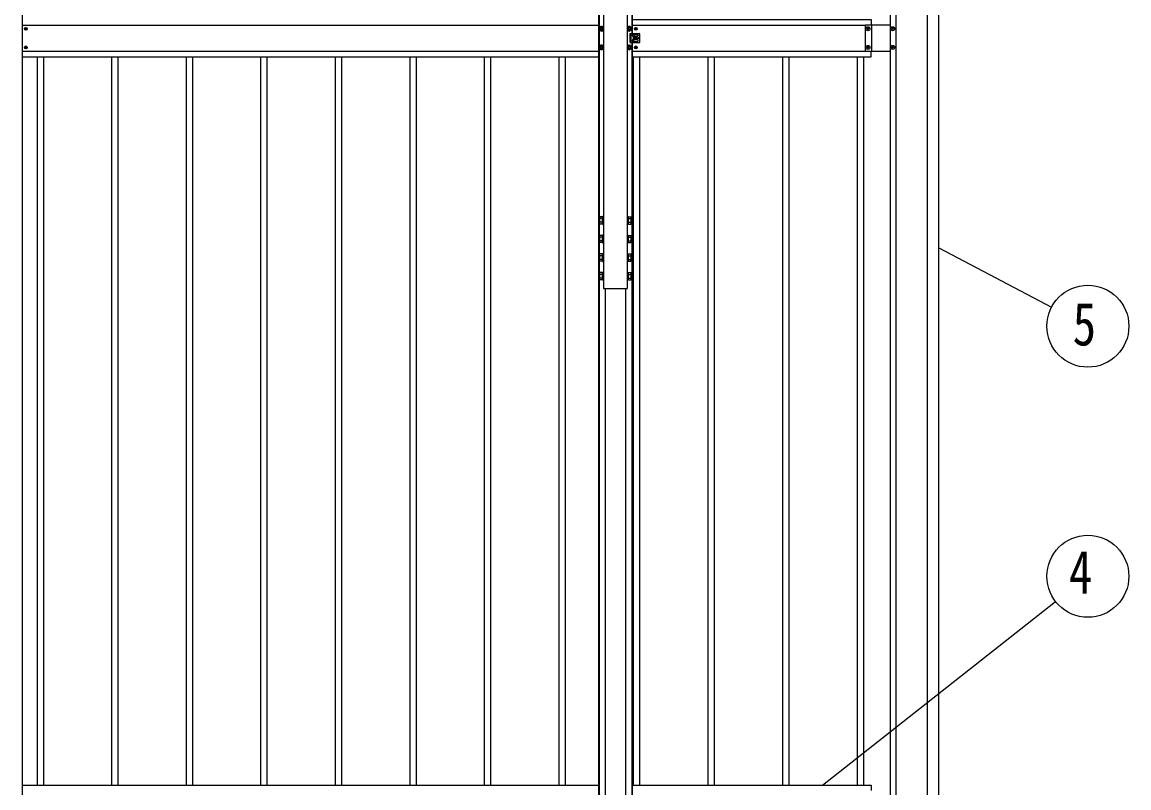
# Model space of a CAD drawing. Units: millimetres, scale not verified. Extents: x -14718 to 14718, y -10395 to 10395.
# Drawn here: x -8617 to -5647, y -2353 to -299 of the extents above; entities that cross this region are included whole.
import ezdxf
from ezdxf.enums import TextEntityAlignment as Align

# ---------------------------------------------------------------- set-up
doc = ezdxf.new("R2010")
doc.units = ezdxf.units.MM
doc.header["$LTSCALE"] = 40
for name, color, linetype in [('0-4_YKK_13', 4, 'Continuous'), ('0-5_YKK_A1', 4, 'Continuous'), ('0-6_YKK_D', 6, 'Continuous')]:
    doc.layers.add(name, color=color, linetype=linetype)
doc.styles.add('ＭＳ ゴシック', font='')
doc.styles.get('ＭＳ ゴシック').set_extended_font_data('MS Gothic')

msp = doc.modelspace()

# ---------------------------------------------------------------- linework, layer by layer
at = {"layer": '0-4_YKK_13'}
for p, q in [((-8607.02, -315.39), (-8607.02, -314.57)), ((-7064.71, -315.87), (-7065.43, -315.87)), ((-7060.15, -317.38), (-7059.43, -317.38)), ((-6990.71, -315.87), (-6991.43, -315.87)), ((-6986.15, -317.38), (-6985.43, -317.38)), ((-6970.02, -315.39), (-6970.02, -314.57)), ((-6347.91, -315.19), (-6347.91, -314.23)), ((-6281.91, -315.19), (-6281.91, -314.23)), ((-6985.43, -329.63), (-6972.39, -329.63)), ((-6985.43, -353.63), (-6985.43, -329.63)), ((-6985.43, -353.63), (-6972.39, -353.63)), ((-6983.93, -329.63), (-6983.93, -353.63)), ((-6980.43, -334.12), (-6980.43, -335.12)), ((-6980.43, -349.13), (-6980.43, -348.13)), ((-6978.43, -332.12), (-6966.43, -332.12)), ((-6966.43, -337.12), (-6978.43, -337.12)), ((-6966.43, -346.13), (-6978.43, -346.13)), ((-6978.43, -351.13), (-6966.43, -351.13)), ((-6976.93, -332.12), (-6976.93, -329.63)), ((-6976.93, -346.13), (-6976.93, -337.12)), ((-6976.93, -353.63), (-6976.93, -351.13)), ((-6975.93, -333.12), (-6975.93, -336.12)), ((-6975.93, -350.13), (-6975.93, -347.13)), ((-6971.47, -329.63), (-6961.43, -329.63)), ((-6971.47, -353.63), (-6961.43, -353.63)), ((-6970.02, -340.4), (-6970.02, -339.58)), ((-6964.43, -334.12), (-6964.43, -335.12)), ((-6964.43, -349.13), (-6964.43, -348.13)), ((-6959.43, -351.63), (-6959.43, -331.63)), ((-8607.02, -365.39), (-8607.02, -364.57)), ((-7064.71, -365.87), (-7065.43, -365.87)), ((-7060.15, -367.38), (-7059.43, -367.38)), ((-6990.71, -365.87), (-6991.43, -365.87)), ((-6986.15, -367.38), (-6985.43, -367.38)), ((-6970.02, -365.39), (-6970.02, -364.57)), ((-6347.91, -365.19), (-6347.91, -364.23)), ((-6281.91, -365.19), (-6281.91, -364.23)), ((-7067.83, -822.23), (-7067.07, -820.92)), ((-7067.83, -822.23), (-7067.83, -839.23)), ((-7060.83, -820.92), (-7067.07, -820.92)), ((-7060.83, -825.83), (-7067.07, -825.83)), ((-7060.83, -820.92), (-7060.83, -840.55)), ((-7059.03, -822.13), (-7060.83, -822.13)), ((-6990.03, -822.13), (-6991.83, -822.13)), ((-6990.03, -820.92), (-6983.79, -820.92)), ((-6990.03, -840.55), (-6990.03, -820.92)), ((-6990.03, -825.83), (-6983.79, -825.83)), ((-6983.03, -822.23), (-6983.79, -820.92)), ((-6983.03, -839.23), (-6983.03, -822.23)), ((-7067.83, -839.23), (-7067.07, -840.55)), ((-7060.83, -835.64), (-7067.07, -835.64)), ((-7060.83, -840.55), (-7067.07, -840.55)), ((-7060.83, -839.33), (-7059.03, -839.33)), ((-6991.83, -839.33), (-6990.03, -839.33)), ((-6990.03, -835.64), (-6983.79, -835.64)), ((-6990.03, -840.55), (-6983.79, -840.55)), ((-6983.03, -839.23), (-6983.79, -840.55)), ((-7067.83, -872.11), (-7067.07, -870.8)), ((-7067.83, -872.11), (-7067.83, -889.11)), ((-7067.83, -889.11), (-7067.07, -890.43)), ((-7060.83, -870.8), (-7067.07, -870.8)), ((-7060.83, -875.71), (-7067.07, -875.71)), ((-7060.83, -885.52), (-7067.07, -885.52)), ((-7060.83, -890.43), (-7067.07, -890.43)), ((-7060.83, -870.8), (-7060.83, -890.43)), ((-7059.03, -872.01), (-7060.83, -872.01)), ((-7060.83, -889.21), (-7059.03, -889.21)), ((-6990.03, -872.01), (-6991.83, -872.01)), ((-6991.83, -889.21), (-6990.03, -889.21)), ((-6990.03, -870.8), (-6983.79, -870.8)), ((-6990.03, -890.43), (-6990.03, -870.8)), ((-6990.03, -875.71), (-6983.79, -875.71)), ((-6990.03, -885.52), (-6983.79, -885.52)), ((-6990.03, -890.43), (-6983.79, -890.43)), ((-6983.03, -872.11), (-6983.79, -870.8)), ((-6983.03, -889.11), (-6983.79, -890.43)), ((-6983.03, -889.11), (-6983.03, -872.11)), ((-7067.83, -921.99), (-7067.07, -920.68)), ((-7060.83, -920.68), (-7067.07, -920.68)), ((-7060.83, -920.68), (-7060.83, -940.31)), ((-6990.03, -920.68), (-6983.79, -920.68)), ((-6990.03, -940.31), (-6990.03, -920.68)), ((-6983.03, -921.99), (-6983.79, -920.68)), ((-7067.83, -921.99), (-7067.83, -938.99)), ((-7067.83, -938.99), (-7067.07, -940.31)), ((-7060.83, -925.58), (-7067.07, -925.58)), ((-7060.83, -935.4), (-7067.07, -935.4)), ((-7060.83, -940.31), (-7067.07, -940.31)), ((-7059.03, -921.89), (-7060.83, -921.89)), ((-7060.83, -939.09), (-7059.03, -939.09)), ((-6990.03, -921.89), (-6991.83, -921.89)), ((-6991.83, -939.09), (-6990.03, -939.09)), ((-6990.03, -925.58), (-6983.79, -925.58)), ((-6990.03, -935.4), (-6983.79, -935.4)), ((-6990.03, -940.31), (-6983.79, -940.31)), ((-6983.03, -938.99), (-6983.79, -940.31)), ((-6983.03, -938.99), (-6983.03, -921.99)), ((-7067.83, -971.87), (-7067.07, -970.55)), ((-7067.83, -971.87), (-7067.83, -988.87)), ((-7060.83, -970.55), (-7067.07, -970.55)), ((-7060.83, -975.46), (-7067.07, -975.46)), ((-7060.83, -970.55), (-7060.83, -990.18)), ((-7059.03, -971.77), (-7060.83, -971.77)), ((-6990.03, -971.77), (-6991.83, -971.77)), ((-6990.03, -970.55), (-6983.79, -970.55)), ((-6990.03, -990.18), (-6990.03, -970.55)), ((-6990.03, -975.46), (-6983.79, -975.46)), ((-6983.03, -971.87), (-6983.79, -970.55)), ((-6983.03, -988.87), (-6983.03, -971.87)), ((-7067.83, -988.87), (-7067.07, -990.18)), ((-7060.83, -985.28), (-7067.07, -985.28)), ((-7060.83, -990.18), (-7067.07, -990.18)), ((-7060.83, -988.97), (-7059.03, -988.97)), ((-6991.83, -988.97), (-6990.03, -988.97)), ((-6990.03, -985.28), (-6983.79, -985.28)), ((-6990.03, -990.18), (-6983.79, -990.18)), ((-6983.03, -988.87), (-6983.79, -990.18))]:
    msp.add_line(p, q, dxfattribs=at)
for points in [[(-8608.66, -316.21), (-8609.48, -316.21), (-8609.48, -317.03), (-8608.66, -317.03)], [(-8607.02, -314.57), (-8607.84, -314.57), (-8607.84, -315.39)], [(-8607.84, -317.85), (-8607.84, -318.67), (-8607.02, -318.67), (-8607.02, -317.85)], [(-8606.2, -317.03), (-8605.38, -317.03), (-8605.38, -316.21), (-8606.2, -316.21)], [(-7065.43, -315.87), (-7065.43, -317.38), (-7064.71, -317.38)], [(-7061.67, -314.35), (-7061.67, -313.63), (-7063.19, -313.63), (-7063.19, -314.35)], [(-7063.19, -318.9), (-7063.19, -319.62), (-7061.67, -319.62), (-7061.67, -318.9)], [(-7059.43, -317.38), (-7059.43, -315.87), (-7060.15, -315.87)], [(-6991.43, -315.87), (-6991.43, -317.38), (-6990.71, -317.38)], [(-6987.67, -314.35), (-6987.67, -313.63), (-6989.19, -313.63), (-6989.19, -314.35)], [(-6989.19, -318.9), (-6989.19, -319.62), (-6987.67, -319.62), (-6987.67, -318.9)], [(-6985.43, -317.38), (-6985.43, -315.87), (-6986.15, -315.87)], [(-6971.66, -316.21), (-6972.48, -316.21), (-6972.48, -317.03), (-6971.66, -317.03)], [(-6970.02, -314.57), (-6970.84, -314.57), (-6970.84, -315.39)], [(-6970.84, -317.85), (-6970.84, -318.67), (-6970.02, -318.67), (-6970.02, -317.85)], [(-6969.2, -317.03), (-6968.38, -317.03), (-6968.38, -316.21), (-6969.2, -316.21)], [(-6348.87, -317.11), (-6349.83, -317.11), (-6349.83, -316.15), (-6348.87, -316.15)], [(-6347.91, -314.23), (-6346.95, -314.23), (-6346.95, -315.19)], [(-6346.95, -318.07), (-6346.95, -319.03), (-6347.91, -319.03), (-6347.91, -318.07)], [(-6345.99, -316.15), (-6345.03, -316.15), (-6345.03, -317.11), (-6345.99, -317.11)], [(-6282.87, -317.11), (-6283.83, -317.11), (-6283.83, -316.15), (-6282.87, -316.15)], [(-6281.91, -314.23), (-6280.95, -314.23), (-6280.95, -315.19)], [(-6280.95, -318.07), (-6280.95, -319.03), (-6281.91, -319.03), (-6281.91, -318.07)], [(-6279.99, -316.15), (-6279.03, -316.15), (-6279.03, -317.11), (-6279.99, -317.11)], [(-6971.66, -341.22), (-6972.48, -341.22), (-6972.48, -342.04), (-6971.66, -342.04)], [(-6970.02, -339.58), (-6970.84, -339.58), (-6970.84, -340.4)], [(-6970.84, -342.86), (-6970.84, -343.68), (-6970.02, -343.68), (-6970.02, -342.86)], [(-6969.2, -342.04), (-6968.38, -342.04), (-6968.38, -341.22), (-6969.2, -341.22)], [(-8608.66, -366.21), (-8609.48, -366.21), (-8609.48, -367.03), (-8608.66, -367.03)], [(-8607.02, -364.57), (-8607.84, -364.57), (-8607.84, -365.39)], [(-8607.84, -367.85), (-8607.84, -368.67), (-8607.02, -368.67), (-8607.02, -367.85)], [(-8606.2, -367.03), (-8605.38, -367.03), (-8605.38, -366.21), (-8606.2, -366.21)], [(-7065.43, -365.87), (-7065.43, -367.38), (-7064.71, -367.38)], [(-7061.67, -364.35), (-7061.67, -363.63), (-7063.19, -363.63), (-7063.19, -364.35)], [(-7063.19, -368.9), (-7063.19, -369.62), (-7061.67, -369.62), (-7061.67, -368.9)], [(-7059.43, -367.38), (-7059.43, -365.87), (-7060.15, -365.87)], [(-6991.43, -365.87), (-6991.43, -367.38), (-6990.71, -367.38)], [(-6987.67, -364.35), (-6987.67, -363.63), (-6989.19, -363.63), (-6989.19, -364.35)], [(-6989.19, -368.9), (-6989.19, -369.62), (-6987.67, -369.62), (-6987.67, -368.9)], [(-6985.43, -367.38), (-6985.43, -365.87), (-6986.15, -365.87)], [(-6971.66, -366.21), (-6972.48, -366.21), (-6972.48, -367.03), (-6971.66, -367.03)], [(-6970.02, -364.57), (-6970.84, -364.57), (-6970.84, -365.39)], [(-6970.84, -367.85), (-6970.84, -368.67), (-6970.02, -368.67), (-6970.02, -367.85)], [(-6969.2, -367.03), (-6968.38, -367.03), (-6968.38, -366.21), (-6969.2, -366.21)], [(-6348.87, -367.11), (-6349.83, -367.11), (-6349.83, -366.15), (-6348.87, -366.15)], [(-6347.91, -364.23), (-6346.95, -364.23), (-6346.95, -365.19)], [(-6346.95, -368.07), (-6346.95, -369.03), (-6347.91, -369.03), (-6347.91, -368.07)], [(-6345.99, -366.15), (-6345.03, -366.15), (-6345.03, -367.11), (-6345.99, -367.11)], [(-6282.87, -367.11), (-6283.83, -367.11), (-6283.83, -366.15), (-6282.87, -366.15)], [(-6281.91, -364.23), (-6280.95, -364.23), (-6280.95, -365.19)], [(-6280.95, -368.07), (-6280.95, -369.03), (-6281.91, -369.03), (-6281.91, -368.07)], [(-6279.99, -366.15), (-6279.03, -366.15), (-6279.03, -367.11), (-6279.99, -367.11)]]:
    msp.add_lwpolyline(points, dxfattribs=at)
for points in [[(-7062.43, -310.85), (-7067.43, -313.74), (-7067.43, -319.51), (-7062.43, -322.4), (-7057.43, -319.51), (-7057.43, -313.74)], [(-6988.43, -310.85), (-6993.43, -313.74), (-6993.43, -319.51), (-6988.43, -322.4), (-6983.43, -319.51), (-6983.43, -313.74)], [(-7062.43, -360.85), (-7067.43, -363.74), (-7067.43, -369.51), (-7062.43, -372.4), (-7057.43, -369.51), (-7057.43, -363.74)], [(-6988.43, -360.85), (-6993.43, -363.74), (-6993.43, -369.51), (-6988.43, -372.4), (-6983.43, -369.51), (-6983.43, -363.74)], [(-7057.43, -841.73), (-7057.43, -819.73), (-7059.03, -819.73), (-7059.03, -841.73)], [(-6993.43, -819.73), (-6993.43, -841.73), (-6991.83, -841.73), (-6991.83, -819.73)], [(-7057.43, -891.61), (-7057.43, -869.61), (-7059.03, -869.61), (-7059.03, -891.61)], [(-6993.43, -869.61), (-6993.43, -891.61), (-6991.83, -891.61), (-6991.83, -869.61)], [(-7057.43, -941.49), (-7057.43, -919.49), (-7059.03, -919.49), (-7059.03, -941.49)], [(-6993.43, -919.49), (-6993.43, -941.49), (-6991.83, -941.49), (-6991.83, -919.49)], [(-7057.43, -991.37), (-7057.43, -969.37), (-7059.03, -969.37), (-7059.03, -991.37)], [(-6993.43, -969.37), (-6993.43, -991.37), (-6991.83, -991.37), (-6991.83, -969.37)]]:
    msp.add_lwpolyline(points, close=True, dxfattribs=at)
for centre, radius in [((-8607.43, -316.62), 3.75), ((-7062.43, -316.63), 5), ((-6988.43, -316.63), 5), ((-6970.43, -316.62), 3.75), ((-6347.43, -316.63), 5.3), ((-6281.43, -316.63), 5.3), ((-6970.43, -341.63), 3.75), ((-6963.43, -341.63), 1.65), ((-8607.43, -366.62), 3.75), ((-7062.43, -366.63), 5), ((-6988.43, -366.63), 5), ((-6970.43, -366.62), 3.75), ((-6347.43, -366.63), 5.3), ((-6281.43, -366.63), 5.3)]:
    msp.add_circle(centre, radius, dxfattribs=at)
for centre, radius, start, end in [((-8608.66, -315.39), 0.82, 270, 0), ((-8608.66, -317.85), 0.82, 0, 90), ((-8606.2, -315.39), 0.82, 180, 270), ((-8606.2, -317.85), 0.82, 90, 180), ((-7062.43, -316.63), 6.25, 36.8699, 323.1301), ((-7062.43, -316.63), 5.58, 153.74848, 206.25152), ((-7062.43, -316.63), 5.58, 93.74848, 146.25152), ((-7062.43, -316.63), 5.58, 213.74848, 266.25152), ((-7064.71, -314.35), 1.52, 270, 0), ((-7064.71, -318.9), 1.52, 0, 90), ((-7062.43, -316.63), 5.58, 33.74848, 86.25152), ((-7062.43, -316.63), 5.58, 273.74848, 326.25152), ((-7060.15, -314.35), 1.52, 180, 270), ((-7060.15, -318.9), 1.52, 90, 180), ((-6988.43, -316.63), 6.25, 216.8699, 143.1301), ((-6988.43, -316.63), 5.58, 93.74848, 146.25152), ((-6988.43, -316.63), 5.58, 213.74848, 266.25152), ((-6990.71, -314.35), 1.52, 270, 0), ((-6990.71, -318.9), 1.52, 0, 90), ((-6988.43, -316.63), 5.58, 33.74848, 86.25152), ((-6988.43, -316.63), 5.58, 273.74848, 326.25152), ((-6986.15, -314.35), 1.52, 180, 270), ((-6986.15, -318.9), 1.52, 90, 180), ((-6988.43, -316.63), 5.58, 333.74848, 26.25152), ((-6971.66, -315.39), 0.82, 270, 0), ((-6971.66, -317.85), 0.82, 0, 90), ((-6969.2, -315.39), 0.82, 180, 270), ((-6969.2, -317.85), 0.82, 90, 180), ((-6348.87, -315.19), 0.96, 270, 0), ((-6348.87, -318.07), 0.96, 0, 90), ((-6345.99, -315.19), 0.96, 180, 270), ((-6345.99, -318.07), 0.96, 90, 180), ((-6282.87, -315.19), 0.96, 270, 0), ((-6282.87, -318.07), 0.96, 0, 90), ((-6279.99, -315.19), 0.96, 180, 270), ((-6279.99, -318.07), 0.96, 90, 180), ((-6978.43, -334.12), 2, 90, 180), ((-6978.43, -335.12), 2, 180, 270), ((-6978.43, -348.13), 2, 90, 180), ((-6978.43, -349.13), 2, 180, 270), ((-6976.93, -333.12), 1, 0, 90), ((-6976.93, -336.12), 1, 270, 0), ((-6976.93, -347.13), 1, 0, 90), ((-6976.93, -350.13), 1, 270, 0), ((-6971.93, -329.43), 0.5, 203.57818, 336.42182), ((-6971.93, -353.83), 0.5, 23.57818, 156.42182), ((-6971.66, -340.4), 0.82, 270, 0), ((-6971.66, -342.86), 0.82, 0, 90), ((-6969.2, -340.4), 0.82, 180, 270), ((-6969.2, -342.86), 0.82, 90, 180), ((-6966.43, -334.12), 2, 0, 90), ((-6966.43, -335.12), 2, 270, 0), ((-6966.43, -348.13), 2, 0, 90), ((-6966.43, -349.13), 2, 270, 0), ((-6961.43, -331.63), 2, 0, 90), ((-6961.43, -351.63), 2, 270, 0), ((-8608.66, -365.39), 0.82, 270, 0), ((-8608.66, -367.85), 0.82, 0, 90), ((-8606.2, -365.39), 0.82, 180, 270), ((-8606.2, -367.85), 0.82, 90, 180), ((-7062.43, -366.63), 6.25, 36.8699, 323.1301), ((-7062.43, -366.63), 5.58, 153.74848, 206.25152), ((-7062.43, -366.63), 5.58, 93.74848, 146.25152), ((-7062.43, -366.63), 5.58, 213.74848, 266.25152), ((-7064.71, -364.35), 1.52, 270, 0), ((-7064.71, -368.9), 1.52, 0, 90), ((-7062.43, -366.63), 5.58, 33.74848, 86.25152), ((-7062.43, -366.63), 5.58, 273.74848, 326.25152), ((-7060.15, -364.35), 1.52, 180, 270), ((-7060.15, -368.9), 1.52, 90, 180), ((-6988.43, -366.63), 6.25, 216.8699, 143.1301), ((-6988.43, -366.63), 5.58, 93.74848, 146.25152), ((-6988.43, -366.63), 5.58, 213.74848, 266.25152), ((-6990.71, -364.35), 1.52, 270, 0), ((-6990.71, -368.9), 1.52, 0, 90), ((-6988.43, -366.63), 5.58, 33.74848, 86.25152), ((-6988.43, -366.63), 5.58, 273.74848, 326.25152), ((-6986.15, -364.35), 1.52, 180, 270), ((-6986.15, -368.9), 1.52, 90, 180), ((-6988.43, -366.63), 5.58, 333.74848, 26.25152), ((-6971.66, -365.39), 0.82, 270, 0), ((-6971.66, -367.85), 0.82, 0, 90), ((-6969.2, -365.39), 0.82, 180, 270), ((-6969.2, -367.85), 0.82, 90, 180), ((-6348.87, -365.19), 0.96, 270, 0), ((-6348.87, -368.07), 0.96, 0, 90), ((-6345.99, -365.19), 0.96, 180, 270), ((-6345.99, -368.07), 0.96, 90, 180), ((-6282.87, -365.19), 0.96, 270, 0), ((-6282.87, -368.07), 0.96, 0, 90), ((-6279.99, -365.19), 0.96, 180, 270), ((-6279.99, -368.07), 0.96, 90, 180), ((-7063.49, -823.37), 4.34, 145.61575, 214.38425), ((-7051.59, -830.73), 16.24, 162.41205, 197.58795), ((-6987.38, -823.37), 4.34, 325.61575, 34.38425), ((-6999.27, -830.73), 16.24, 342.41205, 17.58795), ((-7063.49, -838.1), 4.34, 145.61575, 214.38425), ((-6987.38, -838.1), 4.34, 325.61575, 34.38425), ((-7063.49, -873.25), 4.34, 145.61575, 214.38425), ((-7063.49, -887.97), 4.34, 145.61575, 214.38425), ((-7051.59, -880.61), 16.24, 162.41205, 197.58795), ((-6987.38, -873.25), 4.34, 325.61575, 34.38425), ((-6999.27, -880.61), 16.24, 342.41205, 17.58795), ((-6987.38, -887.97), 4.34, 325.61575, 34.38425), ((-7063.49, -923.13), 4.34, 145.61575, 214.38425), ((-6987.38, -923.13), 4.34, 325.61575, 34.38425), ((-7063.49, -937.85), 4.34, 145.61575, 214.38425), ((-7051.59, -930.49), 16.24, 162.41205, 197.58795), ((-6999.27, -930.49), 16.24, 342.41205, 17.58795), ((-6987.38, -937.85), 4.34, 325.61575, 34.38425), ((-7063.49, -973.01), 4.34, 145.61575, 214.38425), ((-7051.59, -980.37), 16.24, 162.41205, 197.58795), ((-6987.38, -973.01), 4.34, 325.61575, 34.38425), ((-6999.27, -980.37), 16.24, 342.41205, 17.58795), ((-7063.49, -987.73), 4.34, 145.61575, 214.38425), ((-6987.38, -987.73), 4.34, 325.61575, 34.38425)]:
    msp.add_arc(centre, radius, start, end, dxfattribs=at)
at = {"layer": '0-5_YKK_A1'}
for p, q in [((-8617.43, 2251.25), (-8617.43, -2538.77)), ((-7070.43, 2251.25), (-7070.43, -2538.77)), ((-7069.23, 2251.25), (-7069.23, -2538.77)), ((-7057.43, 2251.25), (-7057.43, -1013.64)), ((-6993.43, 2251.25), (-6993.43, -1013.64)), ((-6187.43, -2940.25), (-6187.43, 2257.01)), ((-6157.43, -2939.06), (-6157.43, 2255.81)), ((-6288.43, 2222.5), (-6288.43, -2905.75)), ((-6272.43, 2222.5), (-6272.43, -2905.75)), ((-6981.63, 1700.5), (-6981.63, -329.63)), ((-6980.43, 1700.5), (-6980.43, -329.63)), ((-8617.43, -306.63), (-7070.43, -306.63)), ((-6980.43, -306.63), (-6354.43, -306.63)), ((-6354.43, -377.13), (-6354.43, -306.13)), ((-6354.43, -306.13), (-6288.43, -306.13)), ((-6336.93, -377.13), (-6336.93, -306.13)), ((-6981.63, -353.63), (-6981.63, -2383.75)), ((-6980.43, -353.63), (-6980.43, -2383.75)), ((-8617.43, -376.63), (-7070.43, -376.63)), ((-6980.43, -376.63), (-6354.43, -376.63)), ((-6354.43, -377.13), (-6288.43, -377.13)), ((-6339.43, -391.63), (-6339.43, -377.13)), ((-8617.43, -391.63), (-7070.43, -391.63)), ((-8576.43, -2345.75), (-8576.43, -391.63)), ((-8559.43, -2345.75), (-8559.43, -391.63)), ((-8376.43, -2345.75), (-8376.43, -391.63)), ((-8359.43, -2345.75), (-8359.43, -391.63)), ((-8176.43, -2345.75), (-8176.43, -391.63)), ((-8159.43, -2345.75), (-8159.43, -391.63)), ((-7976.43, -2345.75), (-7976.43, -391.63)), ((-7959.43, -2345.75), (-7959.43, -391.63)), ((-7776.43, -2345.75), (-7776.43, -391.63)), ((-7759.43, -2345.75), (-7759.43, -391.63)), ((-7576.43, -2345.75), (-7576.43, -391.63)), ((-7559.43, -2345.75), (-7559.43, -391.63)), ((-7376.43, -2345.75), (-7376.43, -391.63)), ((-7359.43, -2345.75), (-7359.43, -391.63)), ((-7176.43, -2345.75), (-7176.43, -391.63)), ((-7159.43, -2345.75), (-7159.43, -391.63)), ((-6980.43, -391.63), (-6339.43, -391.63)), ((-6976.43, -2345.75), (-6976.43, -391.63)), ((-6959.43, -2345.75), (-6959.43, -391.63)), ((-6776.43, -2345.75), (-6776.43, -391.63)), ((-6759.43, -2345.75), (-6759.43, -391.63)), ((-6576.43, -2345.75), (-6576.43, -391.63)), ((-6559.43, -2345.75), (-6559.43, -391.63)), ((-6376.43, -391.63), (-6376.43, -2345.75)), ((-6359.43, -391.63), (-6359.43, -2345.75)), ((-7057.43, -1013.64), (-6993.43, -1013.64)), ((-7052.93, -1013.64), (-7052.93, -2420.6)), ((-6997.93, -1013.64), (-6997.93, -2420.6)), ((-8617.43, -2345.75), (-7070.43, -2345.75))]:
    msp.add_line(p, q, dxfattribs=at)
for points in [[(-6980.43, -291.63), (-6339.43, -291.63), (-6339.43, -306.13)], [(-6980.43, -2345.75), (-6339.43, -2345.75), (-6339.43, -2360.25)]]:
    msp.add_lwpolyline(points, dxfattribs=at)
at = {"layer": '0-6_YKK_D'}
for p, q in [((-6157.26, -904.47), (-5854.81, -1063.37)), ((-6469.59, -2345.75), (-5843.88, -1853.51))]:
    msp.add_line(p, q, dxfattribs=at)
for centre in [(-5757.43, -1114.52), (-5757.43, -1785.49)]:
    msp.add_circle(centre, 110, dxfattribs=at)

# ---------------------------------------------------------------- texts
at = {"layer": '0-6_YKK_D', "style": 'ＭＳ ゴシック', "width": 0.8}
for s, p in [('5', (-5798.29, -1200.92)), ('4', (-5808.55, -1866.53))]:
    msp.add_text(s, height=115.5, dxfattribs=at).set_placement(p, align=Align.BOTTOM_LEFT)

doc.saveas('drawing.dxf')
